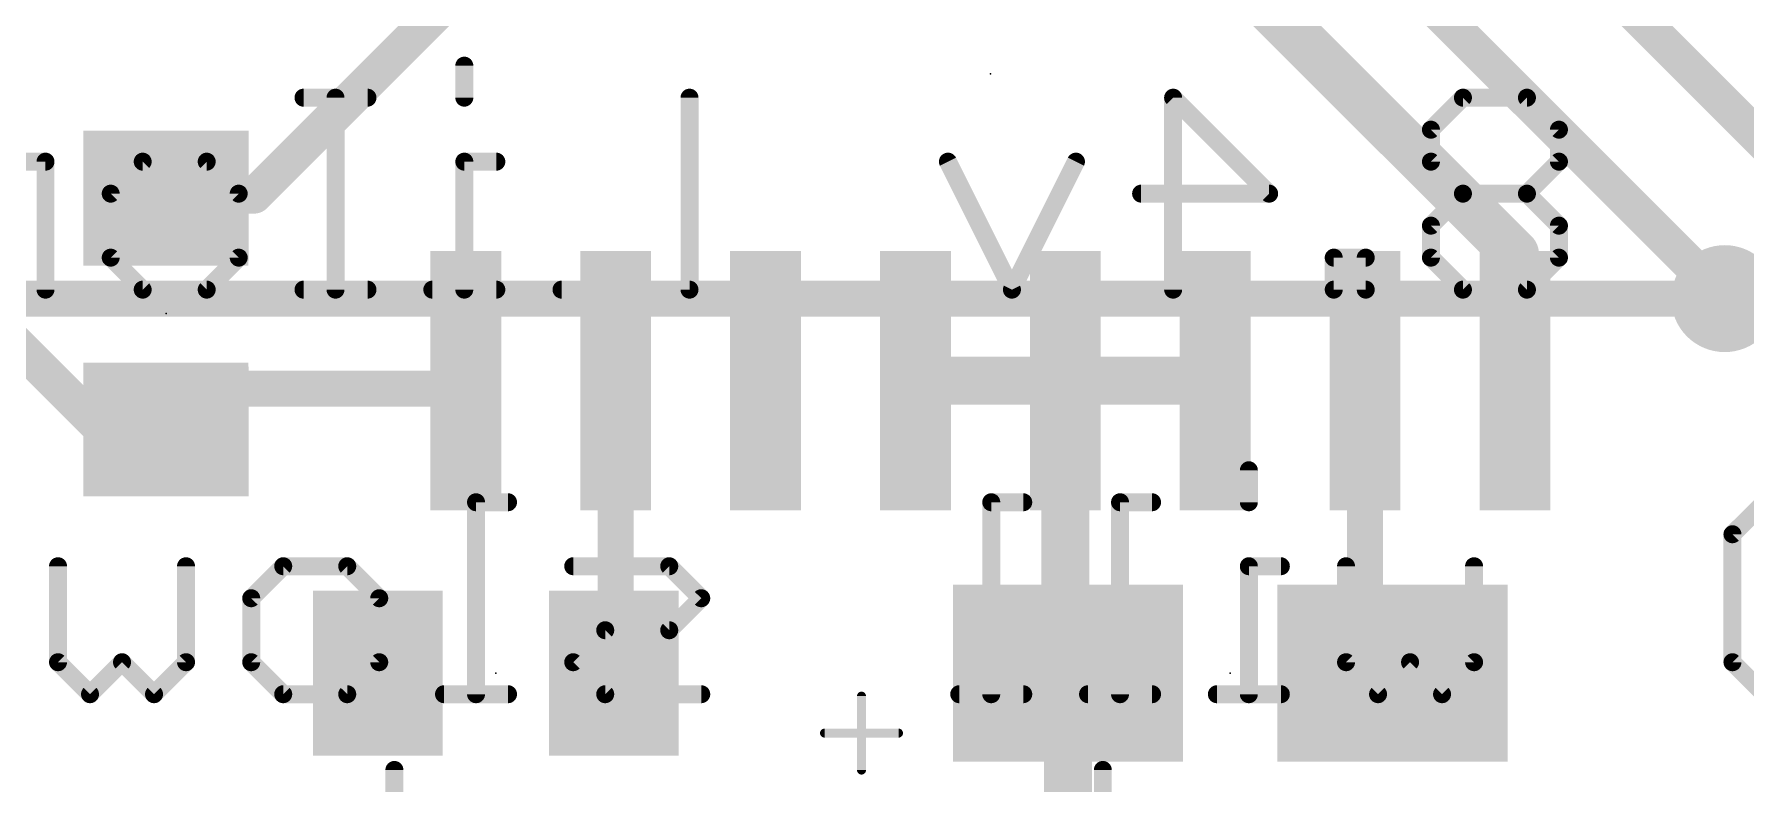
# Model space of a CAD drawing. Extents: x -0.7 to 44.7, y -0.3 to 41.4.
# Drawn here: x 14.76 to 29.26, y 15.45 to 21.8 of the extents above; entities that cross this region are included whole.
import ezdxf

# ---------------------------------------------------------------- set-up
doc = ezdxf.new("R2010")
doc.units = 0
for name, color, linetype in [('1', 12, 'CONTINUOUS'), ('16', 132, 'CONTINUOUS'), ('18', 110, 'CONTINUOUS'), ('21', 40, 'CONTINUOUS'), ('22', 6, 'CONTINUOUS'), ('23', 53, 'CONTINUOUS')]:
    doc.layers.add(name, color=color, linetype=linetype)

# ---------------------------------------------------------------- blocks, each defined once
blk = doc.blocks.new('RECT')
blk.add_solid([(-0.5, -0.5), (0.5, -0.5), (-0.5, 0.5), (0.5, 0.5)])
blk = doc.blocks.new('ROUNDV')
at = {"const_width": 0.5}
blk.add_lwpolyline([(0, -0.25, 1), (0, 0.25, 1), (0, -0.25)], format="xyb", dxfattribs=at)

msp = doc.modelspace()

# ---------------------------------------------------------------- linework, layer by layer
at = {"layer": '1'}
for points, const_width in [([(27.305, 22.987), (33.782, 16.51)], 0.3048), ([(24.765, 22.479), (27.305, 19.939)], 0.4064), ([(29.083, 19.558), (26.035, 22.606)], 0.3048), ([(16.621, 20.431), (18.415, 22.225)], 0.3048), ([(12.7, 21.082), (15.351, 18.431)], 0.3048), ([(15.875, 20.431), (16.621, 20.431)], 0.3048), ([(27.305, 19.939), (27.305, 18.863)], 0.4064), ([(22.225, 18.863), (22.225, 19.05)], 0.4064), ([(18.415, 18.796), (18.415, 18.863)], 0.3048), ([(19.685, 18.863), (19.685, 18.923)], 0.3048), ([(19.685, 16.875), (19.685, 18.863)], 0.3048), ([(23.495, 18.863), (22.225, 18.863)], 0.4064), ([(23.495, 18.863), (24.765, 18.863)], 0.4064), ([(23.495, 16.891), (23.495, 18.863)], 0.4064), ([(26.035, 16.488), (26.035, 18.863)], 0.3048), ([(15.875, 18.431), (16.24, 18.796)], 0.3048), ([(16.24, 18.796), (18.415, 18.796)], 0.3048), ([(15.351, 18.431), (15.875, 18.431)], 0.3048), ([(19.669, 16.383), (19.685, 16.875)], 0.3048), ([(24.13, 16.256), (23.495, 16.891)], 0.4064), ([(23.517, 16.383), (24.13, 16.256)], 0.4064), ([(23.517, 15.135), (23.517, 16.383)], 0.4064), ([(26.267, 16.383), (26.035, 16.488)], 0.3048)]:
    msp.add_lwpolyline(points, dxfattribs=dict(at, const_width=const_width))
for points, const_width in [([(15.875, 20.5072, 1), (15.875, 20.3548)], 0.1524), ([(16.5671, 20.4849, 1), (16.6749, 20.3771)], 0.1524), ([(16.621, 20.3548, 1), (16.621, 20.5072)], 0.1524), ([(27.4066, 19.939, 1), (27.2034, 19.939)], 0.2032), ([(27.2332, 19.8672, 1), (27.3768, 20.0108)], 0.2032), ([(29.0291, 19.5041, 1), (29.1369, 19.6119)], 0.1524), ([(22.3266, 19.05, 1), (22.1234, 19.05)], 0.2032), ([(18.4912, 18.863, 1), (18.3388, 18.863)], 0.1524), ([(19.7612, 18.923, 1), (19.6088, 18.923)], 0.1524), ([(19.7612, 18.863, 1), (19.6088, 18.863)], 0.1524), ([(22.225, 18.9646, 1), (22.225, 18.7614)], 0.2032), ([(23.495, 18.9646, 1), (23.495, 18.7614)], 0.2032), ([(23.5966, 18.863, 1), (23.3934, 18.863)], 0.2032), ([(23.495, 18.7614, 1), (23.495, 18.9646)], 0.2032), ([(24.765, 18.7614, 1), (24.765, 18.9646)], 0.2032), ([(26.1112, 18.863, 1), (25.9588, 18.863)], 0.1524), ([(16.24, 18.8722, 1), (16.24, 18.7198)], 0.1524), ([(16.2939, 18.7421, 1), (16.1861, 18.8499)], 0.1524), ([(18.3388, 18.796, 1), (18.4912, 18.796)], 0.1524), ([(18.415, 18.7198, 1), (18.415, 18.8722)], 0.1524), ([(19.6088, 18.863, 1), (19.7612, 18.863)], 0.1524), ([(22.1234, 18.863, 1), (22.3266, 18.863)], 0.2032), ([(27.2034, 18.863, 1), (27.4066, 18.863)], 0.2032), ([(15.351, 18.5072, 1), (15.351, 18.3548)], 0.1524), ([(15.875, 18.3548, 1), (15.875, 18.5072)], 0.1524), ([(15.2971, 18.3771, 1), (15.4049, 18.4849)], 0.1524), ([(15.8211, 18.4849, 1), (15.9289, 18.3771)], 0.1524), ([(19.7612, 16.8725, 1), (19.6088, 16.8775)], 0.1524), ([(23.3934, 16.891, 1), (23.5966, 16.891)], 0.2032), ([(23.5668, 16.9628, 1), (23.4232, 16.8192)], 0.2032), ([(19.6088, 16.875, 1), (19.7612, 16.875)], 0.1524), ([(23.5376, 16.4825, 1), (23.4964, 16.2835)], 0.2032), ([(23.6186, 16.383, 1), (23.4154, 16.383)], 0.2032), ([(26.0664, 16.5574, 1), (26.0036, 16.4186)], 0.1524), ([(25.9588, 16.488, 1), (26.1112, 16.488)], 0.1524), ([(19.5928, 16.3855, 1), (19.7452, 16.3805)], 0.1524), ([(24.0582, 16.1842, 1), (24.2018, 16.3278)], 0.2032), ([(24.1094, 16.1565, 1), (24.1506, 16.3555)], 0.2032), ([(26.2356, 16.3136, 1), (26.2984, 16.4524)], 0.1524)]:
    msp.add_lwpolyline(points, format="xyb", dxfattribs=dict(at, const_width=const_width))
at = {"layer": '16', "const_width": 0.3048}
msp.add_lwpolyline([(5.461, 19.558), (29.083, 19.558)], dxfattribs=at)
at = {"layer": '16', "const_width": 0.1524}
msp.add_lwpolyline([(29.083, 19.4818, 1), (29.083, 19.6342)], format="xyb", dxfattribs=at)
at = {"layer": '21', "const_width": 0.0762}
for points in [[(21.7681, 16.1889), (21.7681, 15.5619)], [(21.4546, 15.8754), (22.0816, 15.8754)]]:
    msp.add_lwpolyline(points, dxfattribs=at)
at = {"layer": '21', "const_width": 0.0381}
for points in [[(21.7872, 16.1889, 1), (21.7491, 16.1889)], [(21.4546, 15.8945, 1), (21.4546, 15.8564)], [(22.0816, 15.8564, 1), (22.0816, 15.8945)], [(21.7491, 15.5619, 1), (21.7872, 15.5619)]]:
    msp.add_lwpolyline(points, format="xyb", dxfattribs=at)
at = {"layer": '22', "const_width": 0.1524}
for points in [[(18.4023, 21.5324), (18.4023, 21.2612)], [(17.582, 21.2612), (17.0397, 21.2612)], [(17.3109, 19.6342), (17.3109, 21.2612)], [(20.3106, 21.2612), (20.3106, 19.6342)], [(24.4086, 19.6342), (24.4086, 21.2612)], [(24.4086, 21.2612), (25.2221, 20.4477)], [(26.8643, 21.2612), (26.5932, 20.99)], [(27.4067, 21.2612), (26.8643, 21.2612)], [(27.6778, 20.99), (27.4067, 21.2612)], [(26.5932, 20.99), (26.5932, 20.7189)], [(27.6778, 20.7189), (27.6778, 20.99)], [(14.8534, 20.7189), (14.0399, 20.7189)], [(14.8534, 19.6342), (14.8534, 20.7189)], [(15.4059, 20.4477), (15.6771, 20.7189)], [(15.6771, 20.7189), (16.2194, 20.7189)], [(16.2194, 20.7189), (16.4906, 20.4477)], [(18.6735, 20.7189), (18.4023, 20.7189)], [(18.4023, 20.7189), (18.4023, 19.6342)], [(23.0426, 19.6342), (22.5003, 20.7189)], [(23.5849, 20.7189), (23.0426, 19.6342)], [(26.5932, 20.7189), (26.8643, 20.4477)], [(27.4067, 20.4477), (27.6778, 20.7189)], [(15.4059, 19.9054), (15.4059, 20.4477)], [(16.4906, 20.4477), (16.4906, 19.9054)], [(25.2221, 20.4477), (24.1374, 20.4477)], [(26.8643, 20.4477), (26.5932, 20.1765)], [(27.4067, 20.4477), (26.8643, 20.4477)], [(27.6778, 20.1765), (27.4067, 20.4477)], [(26.5932, 20.1765), (26.5932, 19.9054)], [(27.6778, 19.9054), (27.6778, 20.1765)], [(15.6771, 19.6342), (15.4059, 19.9054)], [(16.4906, 19.9054), (16.2194, 19.6342)], [(26.0407, 19.9054), (25.7695, 19.9054)], [(25.7695, 19.9054), (25.7695, 19.6342)], [(26.0407, 19.6342), (26.0407, 19.9054)], [(26.5932, 19.9054), (26.8643, 19.6342)], [(27.4067, 19.6342), (27.6778, 19.9054)], [(16.2194, 19.6342), (15.6771, 19.6342)], [(17.582, 19.6342), (17.0397, 19.6342)], [(18.6735, 19.6342), (18.1311, 19.6342)], [(20.3106, 19.6342), (19.226, 19.6342)], [(25.7695, 19.6342), (26.0407, 19.6342)], [(26.8643, 19.6342), (27.4067, 19.6342)], [(25.0502, 18.1034), (25.0502, 17.8322)], [(18.7728, 17.8322), (18.5016, 17.8322)], [(18.5016, 17.8322), (18.5016, 16.2052)], [(23.1385, 17.8322), (22.8674, 17.8322)], [(22.8674, 17.8322), (22.8674, 16.2052)], [(24.23, 17.8322), (23.9588, 17.8322)], [(23.9588, 17.8322), (23.9588, 16.2052)], [(29.1482, 17.561), (29.4194, 17.8322)], [(29.1482, 16.4764), (29.1482, 17.561)], [(14.9595, 16.4764), (14.9595, 17.2899)], [(16.0442, 17.2899), (16.0442, 16.4764)], [(16.5967, 17.0187), (16.8678, 17.2899)], [(16.8678, 17.2899), (17.4102, 17.2899)], [(17.4102, 17.2899), (17.6813, 17.0187)], [(20.1388, 17.2899), (19.3253, 17.2899)], [(20.4099, 17.0187), (20.1388, 17.2899)], [(25.3214, 17.2899), (25.0502, 17.2899)], [(25.0502, 17.2899), (25.0502, 16.2052)], [(25.8739, 16.4764), (25.8739, 17.2899)], [(26.9586, 17.2899), (26.9586, 16.4764)], [(16.5967, 16.4764), (16.5967, 17.0187)], [(17.6813, 17.0187), (17.6813, 16.4764)], [(20.1388, 16.7475), (20.4099, 17.0187)], [(19.3253, 16.4764), (19.5964, 16.7475)], [(19.5964, 16.7475), (20.1388, 16.7475)], [(15.2307, 16.2052), (14.9595, 16.4764)], [(15.5018, 16.4764), (15.2307, 16.2052)], [(15.773, 16.2052), (15.5018, 16.4764)], [(16.0442, 16.4764), (15.773, 16.2052)], [(16.8678, 16.2052), (16.5967, 16.4764)], [(17.6813, 16.4764), (17.4102, 16.2052)], [(19.5964, 16.2052), (19.3253, 16.4764)], [(26.1451, 16.2052), (25.8739, 16.4764)], [(26.4162, 16.4764), (26.1451, 16.2052)], [(26.6874, 16.2052), (26.4162, 16.4764)], [(26.9586, 16.4764), (26.6874, 16.2052)], [(29.4194, 16.2052), (29.1482, 16.4764)], [(17.4102, 16.2052), (16.8678, 16.2052)], [(18.7728, 16.2052), (18.2304, 16.2052)], [(20.4099, 16.2052), (19.5964, 16.2052)], [(23.1385, 16.2052), (22.5962, 16.2052)], [(24.23, 16.2052), (23.6876, 16.2052)], [(25.3214, 16.2052), (24.7791, 16.2052)], [(17.81, 15.5634), (17.81, 15.2922)], [(23.8129, 15.5634), (23.8129, 15.2922)]]:
    msp.add_lwpolyline(points, dxfattribs=at)
at = {"layer": '22', "const_width": 0.0762}
for points in [[(18.4404, 21.5324, 1), (18.3642, 21.5324)], [(17.0397, 21.2993, 1), (17.0397, 21.2231)], [(17.349, 21.2612, 1), (17.2728, 21.2612)], [(17.582, 21.2231, 1), (17.582, 21.2993)], [(20.3487, 21.2612, 1), (20.2725, 21.2612)], [(24.4355, 21.2881, 1), (24.3816, 21.2342)], [(24.4467, 21.2612, 1), (24.3705, 21.2612)], [(26.8643, 21.2993, 1), (26.8643, 21.2231)], [(26.8913, 21.2342, 1), (26.8374, 21.2881)], [(27.4336, 21.2881, 1), (27.3797, 21.2342)], [(27.4067, 21.2231, 1), (27.4067, 21.2993)], [(18.3642, 21.2612, 1), (18.4404, 21.2612)], [(26.5662, 21.017, 1), (26.6201, 20.9631)], [(26.6313, 20.99, 1), (26.5551, 20.99)], [(27.7159, 20.99, 1), (27.6397, 20.99)], [(27.6509, 20.9631, 1), (27.7048, 21.017)], [(14.8915, 20.7189, 1), (14.8153, 20.7189)], [(14.8534, 20.6808, 1), (14.8534, 20.757)], [(15.6771, 20.757, 1), (15.6771, 20.6808)], [(15.704, 20.6919, 1), (15.6501, 20.7458)], [(16.2464, 20.7458, 1), (16.1925, 20.6919)], [(16.2194, 20.6808, 1), (16.2194, 20.757)], [(18.4023, 20.757, 1), (18.4023, 20.6808)], [(18.4404, 20.7189, 1), (18.3642, 20.7189)], [(18.6735, 20.6808, 1), (18.6735, 20.757)], [(22.5343, 20.7359, 1), (22.4662, 20.7018)], [(23.619, 20.7018, 1), (23.5508, 20.7359)], [(26.6201, 20.7458, 1), (26.5662, 20.6919)], [(26.5551, 20.7189, 1), (26.6313, 20.7189)], [(27.6397, 20.7189, 1), (27.7159, 20.7189)], [(27.7048, 20.6919, 1), (27.6509, 20.7458)], [(15.444, 20.4477, 1), (15.3678, 20.4477)], [(15.379, 20.4746, 1), (15.4329, 20.4208)], [(16.5287, 20.4477, 1), (16.4525, 20.4477)], [(16.4636, 20.4208, 1), (16.5175, 20.4746)], [(24.1374, 20.4858, 1), (24.1374, 20.4096)], [(25.1951, 20.4208, 1), (25.249, 20.4746)], [(25.2221, 20.4096, 1), (25.2221, 20.4858)], [(26.8643, 20.4858, 1), (26.8643, 20.4096)], [(26.8913, 20.4208, 1), (26.8374, 20.4746)], [(26.8374, 20.4208, 1), (26.8913, 20.4746)], [(27.4336, 20.4746, 1), (27.3797, 20.4208)], [(27.3797, 20.4746, 1), (27.4336, 20.4208)], [(27.4067, 20.4096, 1), (27.4067, 20.4858)], [(26.5662, 20.2035, 1), (26.6201, 20.1496)], [(26.6313, 20.1765, 1), (26.5551, 20.1765)], [(27.7159, 20.1765, 1), (27.6397, 20.1765)], [(27.6509, 20.1496, 1), (27.7048, 20.2035)], [(15.4329, 19.9323, 1), (15.379, 19.8784)], [(15.3678, 19.9054, 1), (15.444, 19.9054)], [(16.4525, 19.9054, 1), (16.5287, 19.9054)], [(16.5175, 19.8784, 1), (16.4636, 19.9323)], [(25.7695, 19.9435, 1), (25.7695, 19.8673)], [(25.8076, 19.9054, 1), (25.7314, 19.9054)], [(26.0788, 19.9054, 1), (26.0026, 19.9054)], [(26.0407, 19.8673, 1), (26.0407, 19.9435)], [(26.6201, 19.9323, 1), (26.5662, 19.8784)], [(26.5551, 19.9054, 1), (26.6313, 19.9054)], [(27.6397, 19.9054, 1), (27.7159, 19.9054)], [(27.7048, 19.8784, 1), (27.6509, 19.9323)], [(14.8153, 19.6342, 1), (14.8915, 19.6342)], [(15.6771, 19.6723, 1), (15.6771, 19.5961)], [(15.6501, 19.6073, 1), (15.704, 19.6611)], [(16.1925, 19.6611, 1), (16.2464, 19.6073)], [(16.2194, 19.5961, 1), (16.2194, 19.6723)], [(17.0397, 19.6723, 1), (17.0397, 19.5961)], [(17.2728, 19.6342, 1), (17.349, 19.6342)], [(17.582, 19.5961, 1), (17.582, 19.6723)], [(18.1311, 19.6723, 1), (18.1311, 19.5961)], [(18.3642, 19.6342, 1), (18.4404, 19.6342)], [(18.6735, 19.5961, 1), (18.6735, 19.6723)], [(19.226, 19.6723, 1), (19.226, 19.5961)], [(20.2725, 19.6342, 1), (20.3487, 19.6342)], [(20.3106, 19.5961, 1), (20.3106, 19.6723)], [(23.0085, 19.6512, 1), (23.0767, 19.6172)], [(23.0085, 19.6172, 1), (23.0767, 19.6512)], [(24.3705, 19.6342, 1), (24.4467, 19.6342)], [(25.7695, 19.6723, 1), (25.7695, 19.5961)], [(25.7314, 19.6342, 1), (25.8076, 19.6342)], [(26.0026, 19.6342, 1), (26.0788, 19.6342)], [(26.0407, 19.5961, 1), (26.0407, 19.6723)], [(26.8643, 19.6723, 1), (26.8643, 19.5961)], [(26.8374, 19.6073, 1), (26.8913, 19.6611)], [(27.3797, 19.6611, 1), (27.4336, 19.6073)], [(27.4067, 19.5961, 1), (27.4067, 19.6723)], [(25.0883, 18.1034, 1), (25.0121, 18.1034)], [(18.5016, 17.8703, 1), (18.5016, 17.7941)], [(18.5397, 17.8322, 1), (18.4635, 17.8322)], [(18.7728, 17.7941, 1), (18.7728, 17.8703)], [(22.8674, 17.8703, 1), (22.8674, 17.7941)], [(22.9055, 17.8322, 1), (22.8293, 17.8322)], [(23.1385, 17.7941, 1), (23.1385, 17.8703)], [(23.9588, 17.8703, 1), (23.9588, 17.7941)], [(23.9969, 17.8322, 1), (23.9207, 17.8322)], [(24.23, 17.7941, 1), (24.23, 17.8703)], [(25.0121, 17.8322, 1), (25.0883, 17.8322)], [(29.1863, 17.561, 1), (29.1101, 17.561)], [(29.1213, 17.588, 1), (29.1751, 17.5341)], [(14.9976, 17.2899, 1), (14.9214, 17.2899)], [(16.0823, 17.2899, 1), (16.0061, 17.2899)], [(16.8678, 17.328, 1), (16.8678, 17.2518)], [(16.8948, 17.2629, 1), (16.8409, 17.3168)], [(17.4371, 17.3168, 1), (17.3832, 17.2629)], [(17.4102, 17.2518, 1), (17.4102, 17.328)], [(19.3253, 17.328, 1), (19.3253, 17.2518)], [(20.1657, 17.3168, 1), (20.1118, 17.2629)], [(20.1388, 17.2518, 1), (20.1388, 17.328)], [(25.0502, 17.328, 1), (25.0502, 17.2518)], [(25.0883, 17.2899, 1), (25.0121, 17.2899)], [(25.3214, 17.2518, 1), (25.3214, 17.328)], [(25.912, 17.2899, 1), (25.8358, 17.2899)], [(26.9967, 17.2899, 1), (26.9205, 17.2899)], [(16.6348, 17.0187, 1), (16.5586, 17.0187)], [(16.5697, 17.0456, 1), (16.6236, 16.9918)], [(17.7194, 17.0187, 1), (17.6432, 17.0187)], [(17.6544, 16.9918, 1), (17.7083, 17.0456)], [(20.4369, 16.9918, 1), (20.383, 17.0456)], [(20.383, 16.9918, 1), (20.4369, 17.0456)], [(19.5964, 16.7856, 1), (19.5964, 16.7094)], [(19.6234, 16.7206, 1), (19.5695, 16.7745)], [(20.1388, 16.7094, 1), (20.1388, 16.7856)], [(20.1118, 16.7745, 1), (20.1657, 16.7206)], [(14.9865, 16.5033, 1), (14.9326, 16.4494)], [(15.5288, 16.5033, 1), (15.4749, 16.4494)], [(15.5288, 16.4494, 1), (15.4749, 16.5033)], [(16.0711, 16.4494, 1), (16.0172, 16.5033)], [(16.6236, 16.5033, 1), (16.5697, 16.4494)], [(17.7083, 16.4494, 1), (17.6544, 16.5033)], [(19.3522, 16.5033, 1), (19.2983, 16.4494)], [(19.2983, 16.5033, 1), (19.3522, 16.4494)], [(25.9008, 16.5033, 1), (25.847, 16.4494)], [(26.4432, 16.5033, 1), (26.3893, 16.4494)], [(26.4432, 16.4494, 1), (26.3893, 16.5033)], [(26.9855, 16.4494, 1), (26.9316, 16.5033)], [(29.1751, 16.5033, 1), (29.1213, 16.4494)], [(14.9214, 16.4764, 1), (14.9976, 16.4764)], [(16.0061, 16.4764, 1), (16.0823, 16.4764)], [(16.5586, 16.4764, 1), (16.6348, 16.4764)], [(17.6432, 16.4764, 1), (17.7194, 16.4764)], [(25.8358, 16.4764, 1), (25.912, 16.4764)], [(26.9205, 16.4764, 1), (26.9967, 16.4764)], [(29.1101, 16.4764, 1), (29.1863, 16.4764)], [(15.2037, 16.2321, 1), (15.2576, 16.1783)], [(15.2037, 16.1783, 1), (15.2576, 16.2321)], [(15.7461, 16.2321, 1), (15.8, 16.1783)], [(15.7461, 16.1783, 1), (15.8, 16.2321)], [(16.8678, 16.2433, 1), (16.8678, 16.1671)], [(16.8409, 16.1783, 1), (16.8948, 16.2321)], [(17.3832, 16.2321, 1), (17.4371, 16.1783)], [(17.4102, 16.1671, 1), (17.4102, 16.2433)], [(18.2304, 16.2433, 1), (18.2304, 16.1671)], [(18.7728, 16.1671, 1), (18.7728, 16.2433)], [(19.5964, 16.2433, 1), (19.5964, 16.1671)], [(19.5695, 16.1783, 1), (19.6234, 16.2321)], [(20.4099, 16.1671, 1), (20.4099, 16.2433)], [(22.5962, 16.2433, 1), (22.5962, 16.1671)], [(23.1385, 16.1671, 1), (23.1385, 16.2433)], [(23.6876, 16.2433, 1), (23.6876, 16.1671)], [(24.23, 16.1671, 1), (24.23, 16.2433)], [(24.7791, 16.2433, 1), (24.7791, 16.1671)], [(25.3214, 16.1671, 1), (25.3214, 16.2433)], [(26.1181, 16.2321, 1), (26.172, 16.1783)], [(26.1181, 16.1783, 1), (26.172, 16.2321)], [(26.6604, 16.2321, 1), (26.7143, 16.1783)], [(26.6604, 16.1783, 1), (26.7143, 16.2321)], [(18.4635, 16.2052, 1), (18.5397, 16.2052)], [(22.8293, 16.2052, 1), (22.9055, 16.2052)], [(23.9207, 16.2052, 1), (23.9969, 16.2052)], [(25.0121, 16.2052, 1), (25.0883, 16.2052)], [(17.8481, 15.5634, 1), (17.7719, 15.5634)], [(23.851, 15.5634, 1), (23.7748, 15.5634)]]:
    msp.add_lwpolyline(points, format="xyb", dxfattribs=at)
at = {"layer": '23'}
for p in [(22.86, 21.463), (15.875, 19.431), (18.669, 16.383), (24.892, 16.383)]:
    msp.add_point(p, dxfattribs=at)

# ---------------------------------------------------------------- block references
at = {"layer": '1'}
for p, xscale, yscale, rotation in [((15.875, 20.431), 1.1, 1.4, 90), ((18.415, 18.863), 0.6, 2.2, 180), ((19.685, 18.863), 0.6, 2.2, 180), ((20.955, 18.863), 0.6, 2.2, 180), ((22.225, 18.863), 0.6, 2.2, 180), ((23.495, 18.863), 0.6, 2.2, 180), ((24.765, 18.863), 0.6, 2.2, 180), ((26.035, 18.863), 0.6, 2.2, 180), ((27.305, 18.863), 0.6, 2.2, 180), ((15.875, 18.431), 1.1, 1.4, 90), ((23.517, 16.383), 1.95, 1.5, 180), ((26.267, 16.383), 1.95, 1.5, 180), ((17.669, 16.383), 1.1, 1.4, 180), ((19.669, 16.383), 1.1, 1.4, 180)]:
    msp.add_blockref('RECT', p, dxfattribs=dict(at, xscale=xscale, yscale=yscale, rotation=rotation))
at = {"layer": '18', "xscale": 0.9064, "yscale": 0.9064}
msp.add_blockref('ROUNDV', (29.083, 19.558), dxfattribs=at)
msp.add_blockref('ROUNDV', (29.083, 19.558), dxfattribs=at)
at = {"layer": '21', "xscale": 0.65, "yscale": 1.4, "rotation": 90}
for p in [(15.8735, 20.1624), (15.8735, 18.6892)]:
    msp.add_blockref('RECT', p, dxfattribs=at)

doc.saveas('drawing.dxf')
